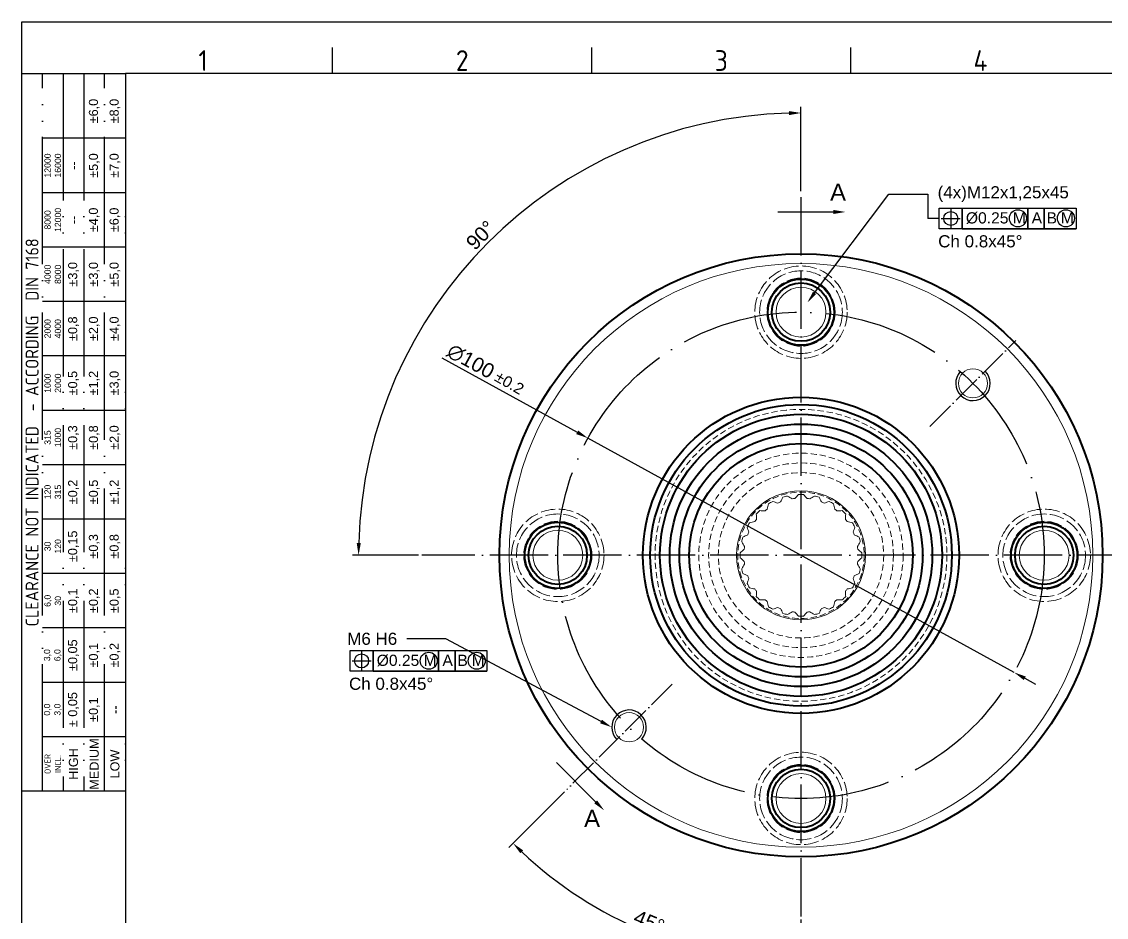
# Model space of a CAD drawing. Header units: millimetres. Extents: x 2429 to 2877, y 1091 to 1407.
# Drawn here: x 2429 to 2652, y 1223.3 to 1407.5 of the extents above; entities that cross this region are included whole.
import ezdxf
from ezdxf import colors
from ezdxf.entities.mleader import LeaderData, LeaderLine
from ezdxf.enums import TextEntityAlignment as Align
from ezdxf.math import Vec2, Vec3

# ---------------------------------------------------------------- set-up
doc = ezdxf.new("R2010")
doc.units = ezdxf.units.MM
for name, pattern in [('ACAD_ISO02W100', [15, 12, -3]), ('ACAD_ISO04W100', [30, 24, -3, 0, -3]), ('ACAD_ISO05W100', [33, 24, -3, 0, -3, 0, -3]), ('HIDDEN', [1.905, 1.27, -0.635])]:
    doc.linetypes.add(name, pattern=pattern)
for name, color, linetype, lineweight in [('AM_0', 7, 'Continuous', 40), ('AM_4', 1, 'ACAD_ISO04W100', 25), ('AM_5', 3, 'Continuous', 25), ('AM_BOR', 2, 'ACAD_ISO05W100', 35)]:
    doc.layers.add(name, color=color, linetype=linetype, lineweight=lineweight)
doc.styles.add('ACISOTS', font='isocp.shx', dxfattribs={"height": 1})
doc.styles.get("Standard").update_dxf_attribs({"font": 'arial.ttf'})
doc.dimstyles.new('ISO-25', dxfattribs={"dimtxt": 3, "dimasz": 2.5, "dimexe": 1.25, "dimexo": 0.625, "dimtad": 1, "dimtxsty": 'Standard', "dimcen": 2.5, "dimadec": 0, "dimazin": 0, "dimtfac": 1, "dimtmove": 0, "dimatfit": 3, "dimfxl": 1, "dimarcsym": 0})

# ---------------------------------------------------------------- blocks, each defined once
blk = doc.blocks.new('A3 ZTL')
for p, q in [((19.57, 280.82), (19.57, 9.78)), ((401.17, 280.82), (19.57, 280.82))]:
    blk.add_line(p, q)
at = {"layer": 'AM_BOR', "color": 135, "linetype": 'Continuous', "lineweight": 25}
for p, q in [((0, 0), (0, 290.61)), ((0, 290.61), (410.96, 290.61))]:
    blk.add_line(p, q, dxfattribs=at)
at = {"layer": 'AM_BOR', "color": 135, "lineweight": 25}
for p, q in [((58.71, 280.82), (58.71, 285.71)), ((107.63, 280.82), (107.63, 285.71)), ((156.56, 280.82), (156.56, 285.71)), ((3.91, 145.3), (3.91, 280.82)), ((7.83, 280.82), (7.83, 145.3)), ((11.74, 280.82), (11.74, 145.3)), ((15.66, 145.3), (15.66, 280.82)), ((19.57, 268.59), (3.91, 268.59)), ((19.57, 258.32), (3.91, 258.32)), ((19.57, 248.04), (3.91, 248.04)), ((19.57, 237.77), (3.91, 237.77)), ((19.57, 227.5), (3.91, 227.5)), ((19.57, 217.22), (3.91, 217.22)), ((19.57, 206.95), (3.91, 206.95)), ((19.57, 196.67), (3.91, 196.67)), ((19.57, 186.4), (3.91, 186.4)), ((19.57, 176.13), (3.91, 176.13)), ((19.57, 165.85), (3.91, 165.85)), ((19.57, 155.58), (3.91, 155.58))]:
    blk.add_line(p, q, dxfattribs=at)
blk.add_lwpolyline([(19.57, 145.3), (0, 145.3), (0, 280.82), (19.57, 280.82)], close=True, dxfattribs=at)
at = {"layer": 'AM_BOR', "color": 135, "lineweight": 25, "style": 'ACISOTS'}
for s, p in [('1', (34.25, 283.27)), ('2', (83.17, 283.27)), ('3', (132.09, 283.27)), ('4', (181.02, 283.27))]:
    blk.add_text(s, height=3.91, dxfattribs=at).set_placement(p, align=Align.MIDDLE)
at = {"layer": 'AM_BOR', "color": 135, "lineweight": 25, "attachment_point": 5, "rotation": 90}
for s, insert, char_height, width in [('±6,0', (13.7, 273.73), 1.712, 10.274), ('±8,0', (17.61, 273.73), 1.712, 10.274), ('12000\\P16000', (5.87, 263.45), 1.174, 10.274), ('±5,0', (13.7, 263.45), 1.712, 10.274), ('±7,0', (17.61, 263.45), 1.712, 10.274), ('--', (9.78, 263.45), 1.712, 10.274), ('8000\\P12000', (5.87, 253.18), 1.174, 10.274), ('±4,0', (13.7, 253.18), 1.712, 10.274), ('±6,0', (17.61, 253.18), 1.712, 10.274), ('--', (9.78, 253.18), 1.712, 10.274), ('{\\Fisocp.shx|c0;CLEARANCE NOT INDICATED  - ACCORDING  DIN 7168}', (1.96, 213.06), 2.4462, 135.5186), ('4000\\P8000', (5.87, 242.91), 1.174, 10.274), ('±3,0', (9.78, 242.91), 1.712, 10.274), ('±3,0', (13.7, 242.91), 1.712, 10.274), ('±5,0', (17.61, 242.91), 1.712, 10.274), ('2000\\P4000', (5.87, 232.63), 1.174, 10.274), ('±0,8', (9.78, 232.63), 1.712, 10.274), ('±2,0', (13.7, 232.63), 1.712, 10.274), ('±4,0', (17.61, 232.63), 1.712, 10.274), ('1000\\P2000', (5.87, 222.36), 1.174, 10.274), ('±0,5', (9.78, 222.36), 1.712, 10.274), ('±1,2', (13.7, 222.36), 1.712, 10.274), ('±3,0', (17.61, 222.36), 1.712, 10.274), ('315\\P1000', (5.87, 212.08), 1.174, 10.274), ('±0,3', (9.78, 212.08), 1.712, 10.274), ('±0,8', (13.7, 212.08), 1.712, 10.274), ('±2,0', (17.61, 212.08), 1.712, 10.274), ('120\\P315', (5.87, 201.81), 1.174, 10.274), ('±0,2', (9.78, 201.81), 1.712, 10.274), ('±0,5', (13.7, 201.81), 1.712, 10.274), ('±1,2', (17.61, 201.81), 1.712, 10.274), ('30\\P120', (5.87, 191.54), 1.174, 10.274), ('±0,15', (9.78, 191.54), 1.712, 10.274), ('±0,3', (13.7, 191.54), 1.712, 10.274), ('±0,8', (17.61, 191.54), 1.712, 10.274), ('6,0\\P30', (5.87, 181.26), 1.174, 10.274), ('±0,1', (9.78, 181.26), 1.712, 10.274), ('±0,2', (13.7, 181.26), 1.712, 10.274), ('±0,5', (17.61, 181.26), 1.712, 10.274), ('3,0\\P6,0', (5.87, 170.99), 1.174, 10.274), ('±0,05', (9.78, 170.99), 1.712, 10.274), ('±0,1', (13.7, 170.99), 1.712, 10.274), ('±0,2', (17.61, 170.99), 1.712, 10.274), ('± 0,05', (9.78, 160.71), 1.712, 10.274), ('0,0\\P3,0', (5.87, 160.71), 1.174, 10.274), ('\\pt4.69206;±0,1', (13.7, 160.71), 1.7123, 10.274), ('--', (17.61, 160.71), 1.712, 10.274), ('MEDIUM', (13.7, 150.44), 1.712, 10.274), ('{\\Fisocp.shx|c0;OVER\\PINCL.}', (5.87, 150.44), 1.1742, 10.274), ('HIGH', (9.78, 150.44), 1.712, 10.274), ('LOW', (17.61, 150.44), 1.712, 10.274)]:
    blk.add_mtext(s, dxfattribs=dict(at, insert=insert, char_height=char_height, width=width))
blk = doc.blocks.new('*D12')
at = {"layer": 'AM_5', "color": 0, "lineweight": -2, "transparency": 16777216}
for p, q in [((2515.41, 1338.35), (2543.27, 1323.03)), ((2633.09, 1273.66), (2545.46, 1321.83)), ((2635.28, 1272.45), (2637.47, 1271.25))]:
    blk.add_line(p, q, dxfattribs=at)
at = {"layer": 'AM_5', "color": 0, "transparency": 16777216}
for points in [[(2543.47, 1323.4), (2543.06, 1322.67), (2545.46, 1321.83)], [(2635.48, 1272.82), (2635.08, 1272.09), (2633.09, 1273.66)]]:
    blk.add_solid(points, dxfattribs=at)
at = {"layer": 'Defpoints', "color": 0, "transparency": 16777216}
for p in [(2545.46, 1321.83), (2633.09, 1273.66)]:
    blk.add_point(p, dxfattribs=at)
at = {"layer": 'AM_5', "color": 0, "transparency": 16777216, "insert": (2521.37, 1337.63), "char_height": 3, "attachment_point": 5, "rotation": 331.2004}
blk.add_mtext('∅100', dxfattribs=at)
blk = doc.blocks.new('*D62')
at = {"layer": 'AM_5', "color": 0, "lineweight": -2, "transparency": 16777216}
for p, q in [((2589.27, 1372.63), (2589.27, 1389.95)), ((2510.66, 1297.74), (2497.06, 1297.74))]:
    blk.add_line(p, q, dxfattribs=at)
blk.add_arc((2589.27, 1297.74), 90.96, 91.5748, 178.4252, dxfattribs=at)
at = {"layer": 'AM_5', "color": 0, "transparency": 16777216}
for points in [[(2586.77, 1389.09), (2586.78, 1388.25), (2589.27, 1388.7)], [(2498.76, 1300.24), (2497.93, 1300.25), (2498.31, 1297.74)]]:
    blk.add_solid(points, dxfattribs=at)
at = {"layer": 'Defpoints', "color": 0, "transparency": 16777216}
for p in [(2543.79, 1376.52), (2589.27, 1372), (2511.29, 1297.74), (2809.1, 1297.74), (2589.27, 1223.48)]:
    blk.add_point(p, dxfattribs=at)
at = {"layer": 'AM_5', "color": 0, "transparency": 16777216, "insert": (2523.41, 1363.56), "char_height": 3, "attachment_point": 5, "rotation": 45.0195}
blk.add_mtext('90°', dxfattribs=at)
blk = doc.blocks.new('*D63')
at = {"layer": 'AM_5', "color": 0, "lineweight": -2, "transparency": 16777216}
for p, q in [((2540.66, 1249.13), (2529.17, 1237.64)), ((2589.27, 1222.86), (2589.27, 1212.75))]:
    blk.add_line(p, q, dxfattribs=at)
blk.add_arc((2589.27, 1297.74), 83.75, 226.7105, 268.2895, dxfattribs=at)
at = {"layer": 'AM_5', "color": 0, "transparency": 16777216}
for points in [[(2531.56, 1236.49), (2532.14, 1237.08), (2530.05, 1238.53)], [(2586.78, 1214.45), (2586.77, 1213.62), (2589.27, 1214)]]:
    blk.add_solid(points, dxfattribs=at)
at = {"layer": 'Defpoints', "color": 0, "transparency": 16777216}
for p in [(2589.27, 1372), (2562.76, 1271.23), (2541.1, 1249.58), (2547.4, 1225.22), (2589.27, 1223.48)]:
    blk.add_point(p, dxfattribs=at)
at = {"layer": 'AM_5', "color": 0, "transparency": 16777216, "insert": (2558.05, 1222.36), "char_height": 3, "attachment_point": 5, "rotation": 337.5}
blk.add_mtext('45°', dxfattribs=at)

msp = doc.modelspace()

# ---------------------------------------------------------------- linework, layer by layer
at = {"color": 7, "linetype": 'Continuous', "lineweight": 15}
for centre, radius in [((2589.272, 1297.743), 60), ((2589.272, 1347.743), 6), ((2589.272, 1347.743), 5.134), ((2624.627, 1333.098), 3), ((2589.272, 1297.743), 13.25), ((2539.272, 1297.743), 6), ((2539.272, 1297.743), 5.134), ((2639.272, 1297.743), 6), ((2639.272, 1297.743), 5.134), ((2553.916, 1262.388), 3), ((2589.272, 1247.743), 6), ((2589.272, 1247.743), 5.134)]:
    msp.add_circle(centre, radius, dxfattribs=at)
at = {"color": 7, "linetype": 'ACAD_ISO02W100', "lineweight": 15, "ltscale": 0.25}
for centre, radius in [((2589.272, 1347.743), 9.5), ((2589.272, 1347.743), 8.5), ((2589.272, 1347.743), 7), ((2539.272, 1297.743), 9.5), ((2639.272, 1297.743), 9.5), ((2539.272, 1297.743), 8.5), ((2539.272, 1297.743), 7), ((2639.272, 1297.743), 8.5), ((2639.272, 1297.743), 7), ((2589.272, 1247.743), 9.5), ((2589.272, 1247.743), 8.5), ((2589.272, 1247.743), 7)]:
    msp.add_circle(centre, radius, dxfattribs=at)
at = {"color": 7, "linetype": 'HIDDEN', "lineweight": 0}
for radius in [30, 21, 19, 17, 13]:
    msp.add_circle((2589.272, 1297.743), radius, dxfattribs=at)
at = {"color": 7, "linetype": 'Continuous', "lineweight": 15}
for radius, start, end in [(12.5, 102.70756, 107.29244), (11.75, 96.10685, 98.89315), (12.5, 87.70756, 92.29244), (11.75, 81.10685, 83.89315), (12.5, 72.70756, 77.29244), (12.5, 132.70756, 137.29244), (11.75, 126.10685, 128.89315), (12.5, 117.70756, 122.29244), (11.75, 111.10685, 113.89315), (11.75, 66.10685, 68.89315), (12.5, 57.70756, 62.29244), (11.75, 51.10685, 53.89315), (12.5, 42.70756, 47.29244), (11.75, 141.10685, 143.89315), (11.75, 36.10685, 38.89315), (12.5, 147.70756, 152.29244), (11.75, 156.10685, 158.89315), (12.5, 27.70756, 32.29244), (11.75, 21.10685, 23.89315), (12.5, 162.70756, 167.29244), (12.5, 12.70756, 17.29244), (12.5, 177.70756, 182.29244), (11.75, 171.10685, 173.89315), (11.75, 6.10685, 8.89315), (12.5, 357.70756, 2.29244), (11.75, 186.10685, 188.89315), (11.75, 351.10685, 353.89315), (12.5, 192.70756, 197.29244), (11.75, 201.10685, 203.89315), (11.75, 336.10685, 338.89315), (12.5, 342.70756, 347.29244), (12.5, 207.70756, 212.29244), (12.5, 327.70756, 332.29244), (11.75, 216.10685, 218.89315), (12.5, 222.70756, 227.29244), (12.5, 312.70756, 317.29244), (11.75, 321.10685, 323.89315), (11.75, 231.10685, 233.89315), (12.5, 237.70756, 242.29244), (11.75, 246.10685, 248.89315), (11.75, 291.10685, 293.89315), (12.5, 297.70756, 302.29244), (11.75, 306.10685, 308.89315), (12.5, 252.70756, 257.29244), (11.75, 261.10685, 263.89315), (12.5, 267.70756, 272.29244), (11.75, 276.10685, 278.89315), (12.5, 282.70756, 287.29244)]:
    msp.add_arc((2589.272, 1297.743), radius, start, end, dxfattribs=at)
for points in [[(2585.556, 1309.678), (2585.385, 1309.355), (2585.213, 1309.031), (2585.04, 1308.705)], [(2587.455, 1309.352), (2587.143, 1309.548), (2586.832, 1309.743), (2586.522, 1309.937)], [(2588.772, 1310.233), (2588.523, 1309.965), (2588.273, 1309.697), (2588.022, 1309.426)], [(2590.522, 1309.426), (2590.27, 1309.697), (2590.02, 1309.965), (2589.772, 1310.233)], [(2592.021, 1309.937), (2591.712, 1309.743), (2591.401, 1309.548), (2591.088, 1309.352)], [(2593.503, 1308.705), (2593.33, 1309.031), (2593.158, 1309.355), (2592.987, 1309.678)], [(2581.894, 1306.888), (2581.525, 1306.902), (2581.159, 1306.915), (2580.793, 1306.928)], [(2582.594, 1308.31), (2582.512, 1307.954), (2582.43, 1307.596), (2582.347, 1307.236)], [(2584.512, 1308.486), (2584.16, 1308.595), (2583.809, 1308.702), (2583.46, 1308.81)], [(2595.084, 1308.81), (2594.734, 1308.702), (2594.383, 1308.595), (2594.031, 1308.486)], [(2596.196, 1307.236), (2596.113, 1307.596), (2596.031, 1307.954), (2595.95, 1308.31)], [(2597.75, 1306.928), (2597.385, 1306.915), (2597.018, 1306.902), (2596.649, 1306.888)], [(2579.779, 1304.667), (2579.419, 1304.585), (2579.061, 1304.503), (2578.705, 1304.421)], [(2580.086, 1306.221), (2580.1, 1305.856), (2580.113, 1305.489), (2580.126, 1305.121)], [(2598.417, 1305.121), (2598.43, 1305.489), (2598.444, 1305.856), (2598.457, 1306.221)], [(2599.838, 1304.421), (2599.482, 1304.503), (2599.124, 1304.585), (2598.765, 1304.667)], [(2578.205, 1303.555), (2578.312, 1303.206), (2578.42, 1302.855), (2578.529, 1302.502)], [(2600.015, 1302.502), (2600.123, 1302.855), (2600.231, 1303.206), (2600.338, 1303.555)], [(2577.078, 1300.493), (2577.272, 1300.183), (2577.467, 1299.872), (2577.663, 1299.56)], [(2578.31, 1301.974), (2577.984, 1301.802), (2577.66, 1301.63), (2577.337, 1301.459)], [(2601.207, 1301.459), (2600.884, 1301.63), (2600.559, 1301.802), (2600.233, 1301.974)], [(2600.88, 1299.56), (2601.076, 1299.872), (2601.271, 1300.183), (2601.465, 1300.493)], [(2577.588, 1298.993), (2577.318, 1298.742), (2577.049, 1298.492), (2576.782, 1298.243)], [(2601.762, 1298.243), (2601.494, 1298.492), (2601.225, 1298.742), (2600.955, 1298.993)], [(2576.782, 1297.243), (2577.049, 1296.994), (2577.318, 1296.744), (2577.588, 1296.493)], [(2577.663, 1295.927), (2577.467, 1295.614), (2577.272, 1295.303), (2577.078, 1294.993)], [(2601.465, 1294.993), (2601.271, 1295.303), (2601.076, 1295.614), (2600.88, 1295.927)], [(2600.955, 1296.493), (2601.225, 1296.744), (2601.494, 1296.994), (2601.762, 1297.243)], [(2577.337, 1294.028), (2577.66, 1293.856), (2577.984, 1293.685), (2578.31, 1293.512)], [(2600.233, 1293.512), (2600.559, 1293.685), (2600.884, 1293.856), (2601.207, 1294.028)], [(2578.529, 1292.984), (2578.42, 1292.631), (2578.312, 1292.28), (2578.205, 1291.931)], [(2600.338, 1291.931), (2600.231, 1292.28), (2600.123, 1292.631), (2600.015, 1292.984)], [(2578.705, 1291.065), (2579.061, 1290.983), (2579.419, 1290.901), (2579.779, 1290.819)], [(2580.126, 1290.366), (2580.113, 1289.997), (2580.1, 1289.63), (2580.086, 1289.265)], [(2598.457, 1289.265), (2598.444, 1289.63), (2598.43, 1289.997), (2598.417, 1290.366)], [(2598.765, 1290.819), (2599.124, 1290.901), (2599.482, 1290.983), (2599.838, 1291.065)], [(2580.793, 1288.558), (2581.159, 1288.571), (2581.525, 1288.584), (2581.894, 1288.598)], [(2582.347, 1288.25), (2582.43, 1287.89), (2582.512, 1287.533), (2582.594, 1287.176)], [(2583.46, 1286.676), (2583.809, 1286.784), (2584.16, 1286.892), (2584.512, 1287)], [(2585.04, 1286.781), (2585.213, 1286.455), (2585.385, 1286.131), (2585.556, 1285.808)], [(2592.987, 1285.808), (2593.158, 1286.131), (2593.33, 1286.455), (2593.503, 1286.781)], [(2594.031, 1287), (2594.383, 1286.892), (2594.734, 1286.784), (2595.084, 1286.676)], [(2595.95, 1287.176), (2596.031, 1287.533), (2596.113, 1287.89), (2596.196, 1288.25)], [(2596.649, 1288.598), (2597.018, 1288.584), (2597.385, 1288.571), (2597.75, 1288.558)], [(2586.522, 1285.549), (2586.832, 1285.743), (2587.143, 1285.938), (2587.455, 1286.134)], [(2588.022, 1286.06), (2588.273, 1285.79), (2588.523, 1285.521), (2588.772, 1285.253)], [(2589.772, 1285.253), (2590.02, 1285.521), (2590.27, 1285.79), (2590.522, 1286.06)], [(2591.088, 1286.134), (2591.401, 1285.938), (2591.712, 1285.743), (2592.021, 1285.549)]]:
    msp.add_open_spline(points, degree=3, dxfattribs=at)
at = {"layer": 'AM_0'}
for centre, radius in [((2589.272, 1297.743), 62), ((2589.272, 1347.743), 6.8), ((2589.272, 1347.743), 6), ((2589.272, 1297.743), 32.5), ((2589.272, 1297.743), 31), ((2589.272, 1297.743), 29), ((2589.272, 1297.743), 27), ((2589.272, 1297.743), 25), ((2589.272, 1297.743), 23), ((2539.272, 1297.743), 6.8), ((2639.272, 1297.743), 6.8), ((2539.272, 1297.743), 6), ((2639.272, 1297.743), 6), ((2589.272, 1247.743), 6.8), ((2589.272, 1247.743), 6)]:
    msp.add_circle(centre, radius, dxfattribs=at)
at = {"layer": 'AM_4', "ltscale": 0.5}
for p, q in [((2589.272, 1223.484), (2589.272, 1372.003)), ((2809.096, 1297.743), (2511.285, 1297.743))]:
    msp.add_line(p, q, dxfattribs=at)
at = {"layer": 'AM_4', "ltscale": 0.25}
for p, q in [((2615.788, 1324.26), (2633.466, 1341.937)), ((2562.755, 1271.227), (2541.104, 1249.576))]:
    msp.add_line(p, q, dxfattribs=at)
at = {"layer": 'AM_4'}
msp.add_circle((2589.272, 1297.743), 50, dxfattribs=at)
at = {"layer": 'AM_5'}
for p, q in [((2615.361, 1372.029), (2615.361, 1367.007)), ((2584.531, 1368.342), (2595.922, 1368.342)), ((2617.697, 1367.007), (2615.361, 1367.007)), ((2618.105, 1367.007), (2622.011, 1367.007)), ((2620.058, 1369.01), (2620.058, 1365.005)), ((2622.42, 1364.89), (2635.907, 1364.89)), ((2635.907, 1364.89), (2639.291, 1364.89)), ((2639.291, 1364.89), (2645.827, 1364.89)), ((2498.924, 1278.032), (2498.924, 1274.027)), ((2496.971, 1276.03), (2500.877, 1276.03)), ((2501.285, 1273.912), (2514.772, 1273.912)), ((2514.772, 1273.912), (2518.157, 1273.912)), ((2518.157, 1273.912), (2524.693, 1273.912)), ((2538.989, 1255.114), (2547.044, 1247.059))]:
    msp.add_line(p, q, dxfattribs=at)
for points in [[(2617.697, 1369.125), (2622.42, 1369.125), (2622.42, 1364.89), (2617.697, 1364.89)], [(2622.42, 1369.125), (2635.907, 1369.125), (2635.907, 1364.89), (2622.42, 1364.89)], [(2635.907, 1369.125), (2639.291, 1369.125), (2639.291, 1364.89), (2635.907, 1364.89)], [(2639.291, 1369.125), (2645.827, 1369.125), (2645.827, 1364.89), (2639.291, 1364.89)], [(2496.563, 1278.147), (2501.285, 1278.147), (2501.285, 1273.912), (2496.563, 1273.912)], [(2501.285, 1278.147), (2514.772, 1278.147), (2514.772, 1273.912), (2501.285, 1273.912)], [(2514.772, 1278.147), (2518.157, 1278.147), (2518.157, 1273.912), (2514.772, 1273.912)], [(2518.157, 1278.147), (2524.693, 1278.147), (2524.693, 1273.912), (2518.157, 1273.912)]]:
    msp.add_lwpolyline(points, close=True, dxfattribs=at)
for centre, radius in [((2620.058, 1367.007), 1.441), ((2633.866, 1367.035), 1.757), ((2643.735, 1367.035), 1.757), ((2512.732, 1276.057), 1.757), ((2522.6, 1276.057), 1.757), ((2498.924, 1276.03), 1.441)]:
    msp.add_circle(centre, radius, dxfattribs=at)
for centre, start, end in [((2624.627, 1333.098), 137.03443, 45), ((2553.916, 1262.388), 317.03443, 225)]:
    msp.add_arc(centre, 3.55, start, end, dxfattribs=at)
for points in [[(2595.922, 1367.926), (2595.922, 1368.759), (2598.422, 1368.342)], [(2547.339, 1247.353), (2546.75, 1246.764), (2548.812, 1245.291)]]:
    msp.add_solid(points, dxfattribs=at)

# ---------------------------------------------------------------- block references
at = {"linetype": 'ByBlock', "lineweight": 0, "xscale": 1.089, "yscale": 1.089, "zscale": 1.089}
msp.add_blockref('A3 ZTL', (2429.046, 1090.997), dxfattribs=at)

# ---------------------------------------------------------------- texts
at = {"layer": 'AM_5'}
for s, width, insert, char_height, attachment_point in [('A', 12.46166, (2595.257, 1370.66), 3.5, 7), ('%%C0.25', 18.23779, (2623.173, 1368.277), 2.3, 1), ('M', 18.23779, (2632.814, 1368.277), 2.3, 1), ('A', 18.23779, (2636.689, 1368.277), 2.3, 1), ('B', 18.23779, (2639.763, 1368.277), 2.3, 1), ('M', 18.23779, (2642.682, 1368.277), 2.3, 1), ('%%C0.25', 18.23779, (2502.039, 1277.3), 2.3, 1), ('M', 18.23779, (2511.679, 1277.3), 2.3, 1), ('A', 18.23779, (2515.555, 1277.3), 2.3, 1), ('B', 18.23779, (2518.629, 1277.3), 2.3, 1), ('M', 18.23779, (2521.548, 1277.3), 2.3, 1), ('A', 12.46166, (2544.684, 1245.408), 3.5, 1)]:
    msp.add_mtext_dynamic_manual_height_columns(s, width=width, gutter_width=12.5, heights=[0], dxfattribs=dict(at, insert=insert, char_height=char_height, attachment_point=attachment_point))
at = {"layer": 'AM_5', "color": 3, "char_height": 2.5, "attachment_point": 1}
for insert in [(2617.477, 1363.563), (2496.342, 1272.586)]:
    msp.add_mtext_dynamic_manual_height_columns('Ch 0.8x45%%D', width=40.20612, gutter_width=12.5, heights=[0], dxfattribs=dict(at, insert=insert))
at = {"layer": 'AM_5', "insert": (2527.207, 1335.762), "char_height": 2.3, "attachment_point": 1, "rotation": 330.0839}
msp.add_mtext_dynamic_manual_height_columns('%%P0.2', width=18.23779, gutter_width=12.5, heights=[0], dxfattribs=at)

# ---------------------------------------------------------------- dimensions: what is measured, and where the dimension line sits
at = {"layer": 'AM_5'}
dim = msp.add_angular_dim_2l(base=(2543.792, 1376.517), line1=((2589.272, 1223.484), (2589.272, 1372.003)), line2=((2809.096, 1297.743), (2511.285, 1297.743)), dimstyle='ISO-25', dxfattribs=at)
dim.commit()
dim.dimension.update_dxf_attribs({"geometry": '*D62', "text_midpoint": (2524.931, 1362.04), "dimtype": 162})
dim = msp.add_angular_dim_2l(base=(2547.399, 1225.217), line1=((2589.272, 1223.484), (2589.272, 1372.003)), line2=((2562.755, 1271.227), (2541.104, 1249.576)), dimstyle='ISO-25', dxfattribs=at)
dim.commit()
dim.dimension.update_dxf_attribs({"geometry": '*D63', "text_midpoint": (2558.047, 1222.359)})
dim = msp.add_diameter_dim_2p(p1=(2633.087, 1273.656), p2=(2545.456, 1321.831), dimstyle='ISO-25', dxfattribs=at)
dim.commit()
dim.dimension.update_dxf_attribs({"geometry": '*D12', "text_midpoint": (2520.292, 1335.664), "dimtype": 163})

# ---------------------------------------------------------------- leaders
ml = msp.add_multileader_mtext('Standard', dxfattribs=at)
ml.set_content('(4x)M12x1,25x45', color=256)
ml.set_leader_properties()
ml.build(insert=Vec2(0, 0))
ml.multileader.update_dxf_attribs({"arrow_head_size": 2.5})
ctx = ml.context
ctx.base_point, ctx.char_height, ctx.arrow_head_size, ctx.plane_origin = Vec3(2615.361, 1372.029), 2.5, 2.5, Vec3(2593.807, 1349.133)
notes = []
notes.append((ctx, [(0, (1, 1, 0), (2607.361, 1372.029), (1, 0), 8, [(0, [(2590.572, 1349.703)], 0, [])])]))
ctx.mtext.insert, ctx.mtext.flow_direction = Vec3(2617.361, 1373.646), 5
ml = msp.add_multileader_mtext('Standard', dxfattribs=at)
ml.set_content('M6 H6', color=256)
ml.set_leader_properties()
ml.build(insert=Vec2(0, 0))
ml.multileader.update_dxf_attribs({"arrow_head_size": 2.5})
ctx = ml.context
ctx.base_point, ctx.char_height, ctx.arrow_head_size, ctx.plane_origin = Vec3(2494.389, 1280.563), 2.5, 2.5, Vec3(2468.969, 1237.203)
ctx.text_align_type = 2
notes.append((ctx, [(1, (1, 1, 0), (2516.256, 1280.563), (-1, 0), 8, [(0, [(2550.366, 1262.388)], 0, [])])]))
ctx.mtext.insert, ctx.mtext.alignment, ctx.mtext.flow_direction = Vec3(2506.256, 1281.834), 3, 5
for ctx, leaders in notes:
    for number, flags, end, landing, length, lines in leaders:
        leader = LeaderData()
        leader.index, (leader.has_last_leader_line, leader.has_dogleg_vector, leader.attachment_direction) = number, flags
        leader.last_leader_point, leader.dogleg_vector, leader.dogleg_length = Vec3(end), Vec3(landing), length
        for number, points, colour, breaks in lines:
            line = LeaderLine()
            line.index, line.vertices, line.color, line.breaks = number, Vec3.list(points), colors.encode_raw_color(colour), breaks
            leader.lines.append(line)
        ctx.leaders.append(leader)

doc.saveas('drawing.dxf')
